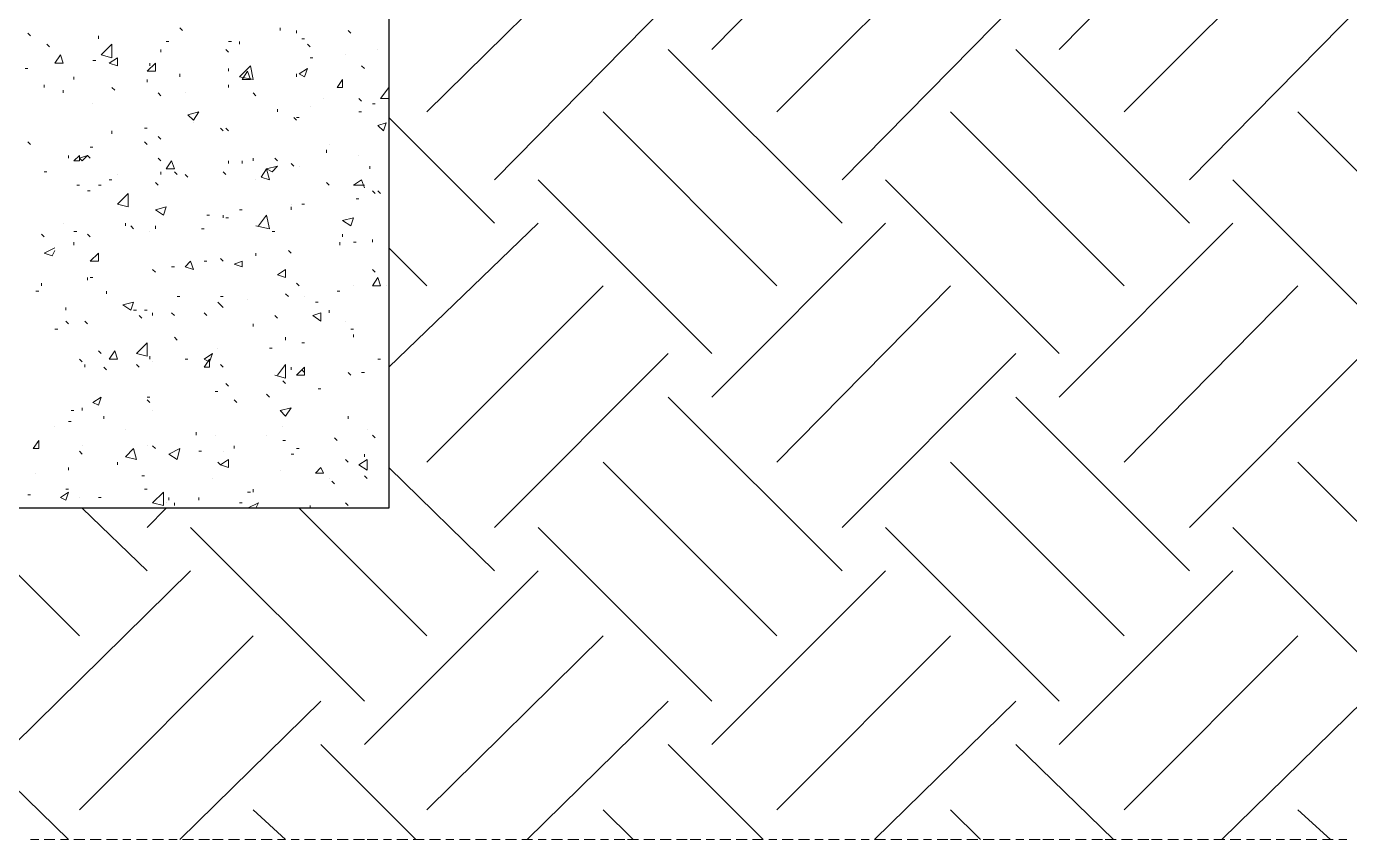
# Model space of a CAD drawing. Header units: millimetres. Extents: x 2928 to 3112, y 1220 to 1280.
# Drawn here: x 3090.681 to 3092.293, y 1263.71 to 1264.701 of the extents above; entities that cross this region are included whole.
import ezdxf

# ---------------------------------------------------------------- set-up
doc = ezdxf.new("R2010")
doc.units = ezdxf.units.MM

msp = doc.modelspace()

# ---------------------------------------------------------------- linework, layer by layer
at = {"color": 253, "linetype": 'Continuous', "lineweight": -2, "true_color": 0x9a9a9a}
for points in [[(3091.12217, 1265.41732), (3091.12217, 1264.11398), (3091.12217, 1264.11398)], [(3091.12217, 1264.11398), (3090.52343, 1264.11398), (3090.52343, 1264.11398)]]:
    msp.add_lwpolyline(points, dxfattribs=at)
at = {"color": 9, "linetype": 'Continuous', "lineweight": 5, "true_color": 0xbababa}
for points in [[(3091.51582, 1264.67302), (3091.72753, 1264.88804), (3091.72753, 1264.88804)], [(3091.93924, 1264.67302), (3092.15095, 1264.88804), (3092.15095, 1264.88804)], [(3091.16848, 1264.59694), (3091.3835, 1264.80865), (3091.3835, 1264.80865)], [(3091.59521, 1264.59694), (3091.80692, 1264.80865), (3091.80692, 1264.80865)], [(3092.01863, 1264.59694), (3092.23034, 1264.80865), (3092.23034, 1264.80865)], [(3091.25118, 1264.51424), (3091.46289, 1264.72926), (3091.46289, 1264.72926)], [(3091.6746, 1264.51424), (3091.88631, 1264.72926), (3091.88631, 1264.72926)], [(3092.09802, 1264.51424), (3092.30973, 1264.72926), (3092.30973, 1264.72926)], [(3090.87076, 1264.69618), (3090.86746, 1264.69949), (3090.86746, 1264.69949)], [(3090.98985, 1264.69618), (3090.98985, 1264.69949), (3090.98985, 1264.69949)], [(3091.0097, 1264.69287), (3091.0097, 1264.69618), (3091.0097, 1264.69618)], [(3091.07586, 1264.69287), (3091.07255, 1264.69618), (3091.07255, 1264.69618)], [(3090.68552, 1264.68956), (3090.68221, 1264.69287), (3090.68221, 1264.69287)], [(3090.70867, 1264.67633), (3090.70537, 1264.67964), (3090.70537, 1264.67964)], [(3090.76822, 1264.68626), (3090.76822, 1264.68956), (3090.76822, 1264.68956)], [(3090.77153, 1264.66641), (3090.78476, 1264.67964), (3090.78476, 1264.67964)], [(3090.78476, 1264.6631), (3090.78476, 1264.67964), (3090.78476, 1264.67964)], [(3090.85422, 1264.68295), (3090.85092, 1264.68295), (3090.85092, 1264.68295)], [(3090.93031, 1264.68295), (3090.927, 1264.68295), (3090.927, 1264.68295)], [(3090.94023, 1264.67964), (3090.94023, 1264.68295), (3090.94023, 1264.68295)], [(3091.01962, 1264.68626), (3091.01632, 1264.68626), (3091.01632, 1264.68626)], [(3091.02624, 1264.67633), (3091.02293, 1264.67964), (3091.02293, 1264.67964)], [(3090.71529, 1264.65648), (3090.72191, 1264.66641), (3090.72191, 1264.66641)], [(3090.72521, 1264.65648), (3090.72191, 1264.66641), (3090.72191, 1264.66641)], [(3090.77153, 1264.66641), (3090.78476, 1264.6631), (3090.78476, 1264.6631)], [(3090.8443, 1264.66972), (3090.8443, 1264.67302), (3090.8443, 1264.67302)], [(3090.927, 1264.66972), (3090.92369, 1264.67302), (3090.92369, 1264.67302)], [(3091.6746, 1264.46131), (3091.46289, 1264.67302), (3091.46289, 1264.67302)], [(3092.09802, 1264.46131), (3091.88631, 1264.67302), (3091.88631, 1264.67302)], [(3090.68221, 1264.64987), (3090.6789, 1264.64987), (3090.6789, 1264.64987)], [(3090.71529, 1264.65648), (3090.72521, 1264.65648), (3090.72521, 1264.65648)], [(3090.76491, 1264.65979), (3090.7616, 1264.65979), (3090.7616, 1264.65979)], [(3090.78145, 1264.65648), (3090.79137, 1264.6631), (3090.79137, 1264.6631)], [(3090.78145, 1264.65648), (3090.79137, 1264.65318), (3090.79137, 1264.65318)], [(3090.79137, 1264.65318), (3090.79137, 1264.6631), (3090.79137, 1264.6631)], [(3090.82776, 1264.64656), (3090.83768, 1264.65648), (3090.83768, 1264.65648)], [(3090.83107, 1264.65318), (3090.83107, 1264.65648), (3090.83107, 1264.65648)], [(3090.83768, 1264.64656), (3090.83768, 1264.65648), (3090.83768, 1264.65648)], [(3090.927, 1264.64656), (3090.927, 1264.64987), (3090.927, 1264.64987)], [(3090.94023, 1264.63994), (3090.95346, 1264.65318), (3090.95346, 1264.65318)], [(3090.95677, 1264.63664), (3090.95346, 1264.65318), (3090.95346, 1264.65318)], [(3091.01301, 1264.64325), (3091.02293, 1264.64987), (3091.02293, 1264.64987)], [(3091.01962, 1264.63994), (3091.02293, 1264.64987), (3091.02293, 1264.64987)], [(3091.02955, 1264.6631), (3091.02624, 1264.6631), (3091.02624, 1264.6631)], [(3091.0924, 1264.64987), (3091.08909, 1264.65318), (3091.08909, 1264.65318)], [(3090.73845, 1264.63664), (3090.73845, 1264.63994), (3090.73845, 1264.63994)], [(3090.82776, 1264.64656), (3090.83768, 1264.64656), (3090.83768, 1264.64656)], [(3090.82776, 1264.63333), (3090.82776, 1264.63664), (3090.82776, 1264.63664)], [(3090.86746, 1264.63994), (3090.86746, 1264.64325), (3090.86746, 1264.64325)], [(3090.94023, 1264.63994), (3090.95677, 1264.63664), (3090.95677, 1264.63664)], [(3090.94354, 1264.63664), (3090.95016, 1264.64656), (3090.95016, 1264.64656)], [(3090.94354, 1264.63664), (3090.95346, 1264.63664), (3090.95346, 1264.63664)], [(3090.95346, 1264.63664), (3090.95016, 1264.64656), (3090.95016, 1264.64656)], [(3091.0097, 1264.63994), (3091.0097, 1264.64325), (3091.0097, 1264.64325)], [(3091.01301, 1264.64325), (3091.01962, 1264.63994), (3091.01962, 1264.63994)], [(3091.05932, 1264.62671), (3091.06594, 1264.63664), (3091.06594, 1264.63664)], [(3091.06594, 1264.62671), (3091.06594, 1264.63664), (3091.06594, 1264.63664)], [(3090.70206, 1264.62671), (3090.70206, 1264.63002), (3090.70206, 1264.63002)], [(3090.72521, 1264.6201), (3090.72521, 1264.6234), (3090.72521, 1264.6234)], [(3090.78807, 1264.6234), (3090.78476, 1264.62671), (3090.78476, 1264.62671)], [(3090.8443, 1264.61679), (3090.84099, 1264.6201), (3090.84099, 1264.6201)], [(3090.927, 1264.62671), (3090.927, 1264.63002), (3090.927, 1264.63002)], [(3090.96008, 1264.61679), (3090.95677, 1264.6201), (3090.95677, 1264.6201)], [(3091.05932, 1264.62671), (3091.06594, 1264.62671), (3091.06594, 1264.62671)], [(3091.11225, 1264.61348), (3091.12217, 1264.62671), (3091.12217, 1264.62671)], [(3090.98654, 1264.59694), (3090.98654, 1264.60025), (3090.98654, 1264.60025)], [(3091.08909, 1264.61017), (3091.08578, 1264.61348), (3091.08578, 1264.61348)], [(3091.10563, 1264.60686), (3091.10232, 1264.60686), (3091.10232, 1264.60686)], [(3091.11225, 1264.61348), (3091.12217, 1264.61348), (3091.12217, 1264.61348)], [(3090.87738, 1264.59363), (3090.89061, 1264.59694), (3090.89061, 1264.59694)], [(3090.87738, 1264.59363), (3090.884, 1264.58702), (3090.884, 1264.58702)], [(3090.884, 1264.58702), (3090.89061, 1264.59694), (3090.89061, 1264.59694)], [(3091.0097, 1264.58702), (3091.00639, 1264.59032), (3091.00639, 1264.59032)], [(3091.01301, 1264.59032), (3091.0097, 1264.59032), (3091.0097, 1264.59032)], [(3091.08909, 1264.59694), (3091.08578, 1264.59694), (3091.08578, 1264.59694)], [(3091.10894, 1264.5804), (3091.11886, 1264.58371), (3091.11886, 1264.58371)], [(3091.11555, 1264.57378), (3091.11886, 1264.58371), (3091.11886, 1264.58371)], [(3091.25118, 1264.46131), (3091.12217, 1264.59032), (3091.12217, 1264.59032)], [(3091.59521, 1264.38523), (3091.3835, 1264.59694), (3091.3835, 1264.59694)], [(3092.01863, 1264.38523), (3091.80692, 1264.59694), (3091.80692, 1264.59694)], [(3092.44205, 1264.38523), (3092.23034, 1264.59694), (3092.23034, 1264.59694)], [(3090.78476, 1264.57048), (3090.78476, 1264.57378), (3090.78476, 1264.57378)], [(3090.82776, 1264.57709), (3090.82445, 1264.57709), (3090.82445, 1264.57709)], [(3090.8443, 1264.56386), (3090.84099, 1264.56717), (3090.84099, 1264.56717)], [(3090.92038, 1264.57378), (3090.91708, 1264.57709), (3090.91708, 1264.57709)], [(3090.927, 1264.57378), (3090.92369, 1264.57709), (3090.92369, 1264.57709)], [(3091.10894, 1264.5804), (3091.11555, 1264.57378), (3091.11555, 1264.57378)], [(3090.68552, 1264.55724), (3090.68221, 1264.56055), (3090.68221, 1264.56055)], [(3090.7616, 1264.55394), (3090.75829, 1264.55394), (3090.75829, 1264.55394)], [(3090.82776, 1264.55724), (3090.82445, 1264.56055), (3090.82445, 1264.56055)], [(3091.04609, 1264.54732), (3091.04609, 1264.55063), (3091.04609, 1264.55063)], [(3090.73183, 1264.5407), (3090.73183, 1264.54401), (3090.73183, 1264.54401)], [(3090.73845, 1264.5374), (3090.74506, 1264.54401), (3090.74506, 1264.54401)], [(3090.73845, 1264.5374), (3090.74506, 1264.5374), (3090.74506, 1264.5374)], [(3090.74506, 1264.5374), (3090.74506, 1264.54401), (3090.74506, 1264.54401)], [(3090.74506, 1264.5407), (3090.75499, 1264.54401), (3090.75499, 1264.54401)], [(3090.74506, 1264.5407), (3090.74837, 1264.5374), (3090.74837, 1264.5374)], [(3090.74837, 1264.5374), (3090.75499, 1264.54401), (3090.75499, 1264.54401)], [(3090.75829, 1264.5407), (3090.75499, 1264.54401), (3090.75499, 1264.54401)], [(3090.8443, 1264.5374), (3090.84099, 1264.5407), (3090.84099, 1264.5407)], [(3090.85092, 1264.52747), (3090.85753, 1264.5374), (3090.85753, 1264.5374)], [(3090.86084, 1264.52747), (3090.85753, 1264.5374), (3090.85753, 1264.5374)], [(3090.927, 1264.53409), (3090.927, 1264.5374), (3090.927, 1264.5374)], [(3090.94354, 1264.53409), (3090.94354, 1264.5374), (3090.94354, 1264.5374)], [(3090.95677, 1264.5374), (3090.95677, 1264.5407), (3090.95677, 1264.5407)], [(3090.98654, 1264.5374), (3090.98324, 1264.5407), (3090.98324, 1264.5407)], [(3090.70537, 1264.52416), (3090.70206, 1264.52416), (3090.70206, 1264.52416)], [(3090.8443, 1264.52086), (3090.8443, 1264.52416), (3090.8443, 1264.52416)], [(3090.85092, 1264.52747), (3090.86084, 1264.52747), (3090.86084, 1264.52747)], [(3090.86415, 1264.52086), (3090.86084, 1264.52416), (3090.86084, 1264.52416)], [(3090.87738, 1264.51755), (3090.87407, 1264.52086), (3090.87407, 1264.52086)], [(3090.92369, 1264.52086), (3090.92038, 1264.52416), (3090.92038, 1264.52416)], [(3090.9667, 1264.51755), (3090.97331, 1264.52747), (3090.97331, 1264.52747)], [(3090.97331, 1264.52747), (3090.98654, 1264.53078), (3090.98654, 1264.53078)], [(3090.97662, 1264.51424), (3090.97331, 1264.52747), (3090.97331, 1264.52747)], [(3090.97331, 1264.52747), (3090.97993, 1264.52416), (3090.97993, 1264.52416)], [(3090.97993, 1264.52416), (3090.98654, 1264.53078), (3090.98654, 1264.53078)], [(3091.00639, 1264.53078), (3091.00308, 1264.53409), (3091.00308, 1264.53409)], [(3091.09902, 1264.52747), (3091.09902, 1264.53078), (3091.09902, 1264.53078)], [(3090.74506, 1264.50762), (3090.74175, 1264.50762), (3090.74175, 1264.50762)], [(3090.77153, 1264.50762), (3090.76822, 1264.50762), (3090.76822, 1264.50762)], [(3090.78476, 1264.51424), (3090.78145, 1264.51424), (3090.78145, 1264.51424)], [(3090.84099, 1264.50762), (3090.83768, 1264.51093), (3090.83768, 1264.51093)], [(3090.9667, 1264.51755), (3090.97662, 1264.51424), (3090.97662, 1264.51424)], [(3091.0494, 1264.50762), (3091.04609, 1264.51093), (3091.04609, 1264.51093)], [(3091.07917, 1264.50762), (3091.08909, 1264.51424), (3091.08909, 1264.51424)], [(3091.07917, 1264.50762), (3091.0924, 1264.50762), (3091.0924, 1264.50762)], [(3091.0924, 1264.50432), (3091.08909, 1264.51424), (3091.08909, 1264.51424)], [(3091.51582, 1264.30253), (3091.30411, 1264.51424), (3091.30411, 1264.51424)], [(3091.93924, 1264.30253), (3091.72753, 1264.51424), (3091.72753, 1264.51424)], [(3092.36266, 1264.30253), (3092.15095, 1264.51424), (3092.15095, 1264.51424)], [(3090.75829, 1264.50101), (3090.75499, 1264.50101), (3090.75499, 1264.50101)], [(3090.79137, 1264.48447), (3090.80461, 1264.4977), (3090.80461, 1264.4977)], [(3090.80461, 1264.48116), (3090.80461, 1264.4977), (3090.80461, 1264.4977)], [(3091.08578, 1264.49108), (3091.08248, 1264.49108), (3091.08248, 1264.49108)], [(3091.10563, 1264.4977), (3091.10232, 1264.50101), (3091.10232, 1264.50101)], [(3091.11225, 1264.4977), (3091.10894, 1264.50101), (3091.10894, 1264.50101)], [(3090.79137, 1264.48447), (3090.80461, 1264.48116), (3090.80461, 1264.48116)], [(3090.83768, 1264.47785), (3090.85092, 1264.48116), (3090.85092, 1264.48116)], [(3090.83768, 1264.47785), (3090.84761, 1264.47124), (3090.84761, 1264.47124)], [(3090.84761, 1264.47124), (3090.85092, 1264.48116), (3090.85092, 1264.48116)], [(3090.90384, 1264.47124), (3090.90054, 1264.47124), (3090.90054, 1264.47124)], [(3090.92038, 1264.46793), (3090.92038, 1264.47124), (3090.92038, 1264.47124)], [(3090.94354, 1264.47785), (3090.94023, 1264.47785), (3090.94023, 1264.47785)], [(3090.96339, 1264.45801), (3090.97331, 1264.47124), (3090.97331, 1264.47124)], [(3090.97662, 1264.4547), (3090.97331, 1264.47124), (3090.97331, 1264.47124)], [(3091.00308, 1264.47785), (3091.00308, 1264.48116), (3091.00308, 1264.48116)], [(3091.01962, 1264.48447), (3091.01632, 1264.48447), (3091.01632, 1264.48447)], [(3090.8013, 1264.45801), (3090.8013, 1264.46131), (3090.8013, 1264.46131)], [(3090.81122, 1264.4547), (3090.80791, 1264.45801), (3090.80791, 1264.45801)], [(3090.83768, 1264.4547), (3090.83768, 1264.45801), (3090.83768, 1264.45801)], [(3090.89723, 1264.4547), (3090.89392, 1264.4547), (3090.89392, 1264.4547)], [(3090.927, 1264.46793), (3090.92369, 1264.46793), (3090.92369, 1264.46793)], [(3090.96008, 1264.45801), (3090.97662, 1264.4547), (3090.97662, 1264.4547)], [(3091.06594, 1264.46462), (3091.07917, 1264.46793), (3091.07917, 1264.46793)], [(3091.06594, 1264.46462), (3091.07586, 1264.45801), (3091.07586, 1264.45801)], [(3091.07586, 1264.45801), (3091.07917, 1264.46793), (3091.07917, 1264.46793)], [(3091.12217, 1264.28599), (3091.30411, 1264.46131), (3091.30411, 1264.46131)], [(3091.51582, 1264.2496), (3091.72753, 1264.46131), (3091.72753, 1264.46131)], [(3091.93924, 1264.2496), (3092.15095, 1264.46131), (3092.15095, 1264.46131)], [(3090.70206, 1264.44477), (3090.69875, 1264.44808), (3090.69875, 1264.44808)], [(3090.74175, 1264.45139), (3090.73845, 1264.45139), (3090.73845, 1264.45139)], [(3090.73845, 1264.43485), (3090.73845, 1264.43816), (3090.73845, 1264.43816)], [(3090.75829, 1264.44477), (3090.75499, 1264.44808), (3090.75499, 1264.44808)], [(3090.98324, 1264.45139), (3090.97993, 1264.45139), (3090.97993, 1264.45139)], [(3091.06263, 1264.43485), (3091.06263, 1264.43816), (3091.06263, 1264.43816)], [(3091.06594, 1264.44477), (3091.06594, 1264.44808), (3091.06594, 1264.44808)], [(3091.08248, 1264.43816), (3091.07917, 1264.43816), (3091.07917, 1264.43816)], [(3091.10232, 1264.43816), (3091.10232, 1264.44147), (3091.10232, 1264.44147)], [(3090.70206, 1264.42493), (3090.71529, 1264.43154), (3090.71529, 1264.43154)], [(3090.70206, 1264.42493), (3090.71198, 1264.42162), (3090.71198, 1264.42162)], [(3090.71198, 1264.42162), (3090.71529, 1264.42823), (3090.71529, 1264.42823)], [(3090.75829, 1264.415), (3090.76822, 1264.42493), (3090.76822, 1264.42493)], [(3090.76822, 1264.415), (3090.76822, 1264.42493), (3090.76822, 1264.42493)], [(3090.96008, 1264.42162), (3090.96008, 1264.42493), (3090.96008, 1264.42493)], [(3091.00308, 1264.42493), (3090.99978, 1264.42823), (3090.99978, 1264.42823)], [(3091.16848, 1264.38523), (3091.12217, 1264.43154), (3091.12217, 1264.43154)], [(3090.75829, 1264.415), (3090.76822, 1264.415), (3090.76822, 1264.415)], [(3090.86084, 1264.40839), (3090.85753, 1264.40839), (3090.85753, 1264.40839)], [(3090.87407, 1264.40839), (3090.88069, 1264.415), (3090.88069, 1264.415)], [(3090.87407, 1264.40839), (3090.884, 1264.40508), (3090.884, 1264.40508)], [(3090.884, 1264.40508), (3090.88069, 1264.415), (3090.88069, 1264.415)], [(3090.90054, 1264.415), (3090.89723, 1264.415), (3090.89723, 1264.415)], [(3090.92038, 1264.415), (3090.91708, 1264.41831), (3090.91708, 1264.41831)], [(3090.93362, 1264.41169), (3090.94354, 1264.415), (3090.94354, 1264.415)], [(3090.93362, 1264.41169), (3090.94354, 1264.40839), (3090.94354, 1264.40839)], [(3090.94354, 1264.40839), (3090.94354, 1264.415), (3090.94354, 1264.415)], [(3090.75499, 1264.39185), (3090.75499, 1264.39515), (3090.75499, 1264.39515)], [(3090.7616, 1264.39515), (3090.75829, 1264.39515), (3090.75829, 1264.39515)], [(3090.83768, 1264.40177), (3090.83438, 1264.40508), (3090.83438, 1264.40508)], [(3090.98654, 1264.39846), (3090.99647, 1264.40508), (3090.99647, 1264.40508)], [(3090.98654, 1264.39846), (3090.99647, 1264.39515), (3090.99647, 1264.39515)], [(3090.99647, 1264.39515), (3090.99647, 1264.40508), (3090.99647, 1264.40508)], [(3091.10563, 1264.40177), (3091.10232, 1264.40508), (3091.10232, 1264.40508)], [(3091.10232, 1264.38523), (3091.10894, 1264.39515), (3091.10894, 1264.39515)], [(3091.11225, 1264.38523), (3091.10894, 1264.39515), (3091.10894, 1264.39515)], [(3090.69544, 1264.37861), (3090.69213, 1264.37861), (3090.69213, 1264.37861)], [(3090.69875, 1264.38523), (3090.69875, 1264.38854), (3090.69875, 1264.38854)], [(3090.77814, 1264.37531), (3090.77814, 1264.37861), (3090.77814, 1264.37861)], [(3090.99978, 1264.372), (3090.99647, 1264.37531), (3090.99647, 1264.37531)], [(3091.01301, 1264.38523), (3091.0097, 1264.38854), (3091.0097, 1264.38854)], [(3091.06263, 1264.37861), (3091.05932, 1264.37861), (3091.05932, 1264.37861)], [(3091.10232, 1264.38523), (3091.11225, 1264.38523), (3091.11225, 1264.38523)], [(3091.16848, 1264.17021), (3091.3835, 1264.38523), (3091.3835, 1264.38523)], [(3091.59521, 1264.17021), (3091.80692, 1264.38523), (3091.80692, 1264.38523)], [(3092.01863, 1264.17021), (3092.23034, 1264.38523), (3092.23034, 1264.38523)], [(3090.72852, 1264.35546), (3090.72852, 1264.35877), (3090.72852, 1264.35877)], [(3090.79799, 1264.36207), (3090.81122, 1264.36538), (3090.81122, 1264.36538)], [(3090.79799, 1264.36207), (3090.80791, 1264.35546), (3090.80791, 1264.35546)], [(3090.80791, 1264.35546), (3090.81122, 1264.36538), (3090.81122, 1264.36538)], [(3090.86746, 1264.372), (3090.86415, 1264.372), (3090.86415, 1264.372)], [(3090.91708, 1264.36207), (3090.91377, 1264.36538), (3090.91377, 1264.36538)], [(3090.92038, 1264.372), (3090.91708, 1264.372), (3090.91708, 1264.372)], [(3090.92038, 1264.35877), (3090.91708, 1264.36207), (3090.91708, 1264.36207)], [(3091.03616, 1264.36538), (3091.03286, 1264.36538), (3091.03286, 1264.36538)], [(3090.73183, 1264.33892), (3090.72852, 1264.34223), (3090.72852, 1264.34223)], [(3090.75499, 1264.33892), (3090.75168, 1264.34223), (3090.75168, 1264.34223)], [(3090.81453, 1264.35546), (3090.81122, 1264.35546), (3090.81122, 1264.35546)], [(3090.82115, 1264.34553), (3090.81784, 1264.34884), (3090.81784, 1264.34884)], [(3090.82776, 1264.35546), (3090.82445, 1264.35546), (3090.82445, 1264.35546)], [(3090.83438, 1264.34884), (3090.83438, 1264.35215), (3090.83438, 1264.35215)], [(3090.86084, 1264.34884), (3090.85753, 1264.35215), (3090.85753, 1264.35215)], [(3090.90054, 1264.34884), (3090.89723, 1264.35215), (3090.89723, 1264.35215)], [(3090.98654, 1264.34553), (3090.98324, 1264.34884), (3090.98324, 1264.34884)], [(3091.02955, 1264.34884), (3091.03947, 1264.35215), (3091.03947, 1264.35215)], [(3091.02955, 1264.34884), (3091.03947, 1264.34223), (3091.03947, 1264.34223)], [(3091.03947, 1264.34223), (3091.03947, 1264.35215), (3091.03947, 1264.35215)], [(3091.0494, 1264.35215), (3091.0494, 1264.35546), (3091.0494, 1264.35546)], [(3090.7186, 1264.3323), (3090.71529, 1264.3323), (3090.71529, 1264.3323)], [(3090.95677, 1264.33561), (3090.95677, 1264.33892), (3090.95677, 1264.33892)], [(3091.07917, 1264.3323), (3091.07586, 1264.3323), (3091.07586, 1264.3323)], [(3091.07917, 1264.32238), (3091.07917, 1264.32569), (3091.07917, 1264.32569)], [(3090.81453, 1264.30253), (3090.82776, 1264.31576), (3090.82776, 1264.31576)], [(3090.82776, 1264.29922), (3090.82776, 1264.31576), (3090.82776, 1264.31576)], [(3090.86415, 1264.31907), (3090.86084, 1264.32238), (3090.86084, 1264.32238)], [(3090.97993, 1264.30915), (3090.97662, 1264.30915), (3090.97662, 1264.30915)], [(3090.99647, 1264.31907), (3090.99647, 1264.32238), (3090.99647, 1264.32238)], [(3091.01962, 1264.31576), (3091.01632, 1264.31576), (3091.01632, 1264.31576)], [(3090.74837, 1264.29261), (3090.74506, 1264.29591), (3090.74506, 1264.29591)], [(3090.77153, 1264.30253), (3090.76822, 1264.30584), (3090.76822, 1264.30584)], [(3090.78145, 1264.29591), (3090.78807, 1264.30584), (3090.78807, 1264.30584)], [(3090.78145, 1264.29591), (3090.79137, 1264.29591), (3090.79137, 1264.29591)], [(3090.79137, 1264.29591), (3090.78807, 1264.30584), (3090.78807, 1264.30584)], [(3090.81453, 1264.30253), (3090.82776, 1264.29922), (3090.82776, 1264.29922)], [(3090.83107, 1264.29591), (3090.83107, 1264.29922), (3090.83107, 1264.29922)], [(3090.87738, 1264.29591), (3090.87407, 1264.29591), (3090.87407, 1264.29591)], [(3090.89723, 1264.29591), (3090.90715, 1264.30253), (3090.90715, 1264.30253)], [(3090.89723, 1264.28599), (3090.90384, 1264.29591), (3090.90384, 1264.29591)], [(3090.89723, 1264.29591), (3090.90384, 1264.29261), (3090.90384, 1264.29261)], [(3090.90384, 1264.29261), (3090.90715, 1264.30253), (3090.90715, 1264.30253)], [(3090.90384, 1264.28599), (3090.90384, 1264.29591), (3090.90384, 1264.29591)], [(3091.11225, 1264.29591), (3091.10894, 1264.29591), (3091.10894, 1264.29591)], [(3091.25118, 1264.09082), (3091.46289, 1264.30253), (3091.46289, 1264.30253)], [(3091.6746, 1264.09082), (3091.88631, 1264.30253), (3091.88631, 1264.30253)], [(3092.09802, 1264.09082), (3092.30973, 1264.30253), (3092.30973, 1264.30253)], [(3090.75168, 1264.28599), (3090.75168, 1264.2893), (3090.75168, 1264.2893)], [(3090.77814, 1264.28268), (3090.77483, 1264.28599), (3090.77483, 1264.28599)], [(3090.81784, 1264.28599), (3090.81453, 1264.2893), (3090.81453, 1264.2893)], [(3090.89723, 1264.28599), (3090.90384, 1264.28599), (3090.90384, 1264.28599)], [(3090.92038, 1264.28599), (3090.91708, 1264.2893), (3090.91708, 1264.2893)], [(3090.98654, 1264.27607), (3090.99647, 1264.2893), (3090.99647, 1264.2893)], [(3090.99647, 1264.27276), (3090.99647, 1264.2893), (3090.99647, 1264.2893)], [(3091.00308, 1264.28268), (3091.00308, 1264.28599), (3091.00308, 1264.28599)], [(3091.0097, 1264.27607), (3091.01962, 1264.28599), (3091.01962, 1264.28599)], [(3091.01962, 1264.27937), (3091.01632, 1264.28268), (3091.01632, 1264.28268)], [(3091.01962, 1264.27607), (3091.01962, 1264.28599), (3091.01962, 1264.28599)], [(3091.07586, 1264.27607), (3091.07255, 1264.27937), (3091.07255, 1264.27937)], [(3091.0924, 1264.27937), (3091.08909, 1264.27937), (3091.08909, 1264.27937)], [(3090.927, 1264.26283), (3090.92369, 1264.26614), (3090.92369, 1264.26614)], [(3090.98324, 1264.27607), (3090.99647, 1264.27276), (3090.99647, 1264.27276)], [(3090.99647, 1264.26614), (3090.99316, 1264.26945), (3090.99316, 1264.26945)], [(3091.0097, 1264.27607), (3091.01962, 1264.27607), (3091.01962, 1264.27607)], [(3090.7616, 1264.24299), (3090.77153, 1264.2496), (3090.77153, 1264.2496)], [(3090.76822, 1264.23968), (3090.77153, 1264.2496), (3090.77153, 1264.2496)], [(3090.83107, 1264.2496), (3090.82776, 1264.2496), (3090.82776, 1264.2496)], [(3090.83107, 1264.24299), (3090.82776, 1264.24629), (3090.82776, 1264.24629)], [(3090.91377, 1264.25622), (3090.91046, 1264.25622), (3090.91046, 1264.25622)], [(3090.93692, 1264.24299), (3090.93362, 1264.24629), (3090.93362, 1264.24629)], [(3090.97662, 1264.2496), (3090.97331, 1264.25291), (3090.97331, 1264.25291)], [(3091.03947, 1264.25953), (3091.03616, 1264.25953), (3091.03616, 1264.25953)], [(3091.6746, 1264.03789), (3091.46289, 1264.2496), (3091.46289, 1264.2496)], [(3092.09802, 1264.03789), (3091.88631, 1264.2496), (3091.88631, 1264.2496)], [(3090.73845, 1264.23306), (3090.73514, 1264.23306), (3090.73514, 1264.23306)], [(3090.74837, 1264.23306), (3090.74837, 1264.23637), (3090.74837, 1264.23637)], [(3090.7616, 1264.24299), (3090.76822, 1264.23968), (3090.76822, 1264.23968)], [(3090.98985, 1264.23306), (3091.00308, 1264.23637), (3091.00308, 1264.23637)], [(3090.98985, 1264.23306), (3090.99647, 1264.22645), (3090.99647, 1264.22645)], [(3090.99647, 1264.22645), (3091.00308, 1264.23637), (3091.00308, 1264.23637)], [(3090.73514, 1264.21983), (3090.73183, 1264.21983), (3090.73183, 1264.21983)], [(3090.77483, 1264.22314), (3090.77483, 1264.22645), (3090.77483, 1264.22645)], [(3091.07255, 1264.22314), (3091.07255, 1264.22645), (3091.07255, 1264.22645)], [(3090.68883, 1264.18675), (3090.69544, 1264.19667), (3090.69544, 1264.19667)], [(3090.69544, 1264.18675), (3090.69544, 1264.19667), (3090.69544, 1264.19667)], [(3090.8873, 1264.20329), (3090.8873, 1264.2066), (3090.8873, 1264.2066)], [(3090.99647, 1264.19667), (3090.99316, 1264.19667), (3090.99316, 1264.19667)], [(3091.05932, 1264.19667), (3091.05601, 1264.19998), (3091.05601, 1264.19998)], [(3091.10563, 1264.19998), (3091.10232, 1264.20329), (3091.10232, 1264.20329)], [(3090.68883, 1264.18675), (3090.69544, 1264.18675), (3090.69544, 1264.18675)], [(3090.74837, 1264.18014), (3090.74506, 1264.18344), (3090.74506, 1264.18344)], [(3090.8013, 1264.17683), (3090.81122, 1264.18675), (3090.81122, 1264.18675)], [(3090.81453, 1264.17352), (3090.81122, 1264.18675), (3090.81122, 1264.18675)], [(3090.83768, 1264.18675), (3090.83438, 1264.19006), (3090.83438, 1264.19006)], [(3090.85422, 1264.18014), (3090.86746, 1264.18675), (3090.86746, 1264.18675)], [(3090.85422, 1264.18014), (3090.86415, 1264.17352), (3090.86415, 1264.17352)], [(3090.86415, 1264.17352), (3090.86746, 1264.18675), (3090.86746, 1264.18675)], [(3090.89392, 1264.18344), (3090.89061, 1264.18344), (3090.89061, 1264.18344)], [(3090.93362, 1264.18675), (3090.93362, 1264.19006), (3090.93362, 1264.19006)], [(3091.00639, 1264.18014), (3091.00308, 1264.18014), (3091.00308, 1264.18014)], [(3091.01301, 1264.18675), (3091.0097, 1264.18675), (3091.0097, 1264.18675)], [(3091.0924, 1264.17683), (3091.0924, 1264.18014), (3091.0924, 1264.18014)], [(3090.73183, 1264.16029), (3090.73183, 1264.1636), (3090.73183, 1264.1636)], [(3090.79137, 1264.1669), (3090.79137, 1264.17021), (3090.79137, 1264.17021)], [(3090.8013, 1264.17683), (3090.81453, 1264.17352), (3090.81453, 1264.17352)], [(3090.91708, 1264.1669), (3090.91377, 1264.17021), (3090.91377, 1264.17021)], [(3090.91708, 1264.1669), (3090.927, 1264.17352), (3090.927, 1264.17352)], [(3090.91708, 1264.1669), (3090.927, 1264.1636), (3090.927, 1264.1636)], [(3090.927, 1264.1636), (3090.927, 1264.17352), (3090.927, 1264.17352)], [(3091.03286, 1264.15698), (3091.03947, 1264.1636), (3091.03947, 1264.1636)], [(3091.04278, 1264.15698), (3091.03947, 1264.1636), (3091.03947, 1264.1636)], [(3091.07255, 1264.17021), (3091.06924, 1264.17352), (3091.06924, 1264.17352)], [(3091.08578, 1264.1669), (3091.09571, 1264.17352), (3091.09571, 1264.17352)], [(3091.08578, 1264.1669), (3091.09571, 1264.16029), (3091.09571, 1264.16029)], [(3091.09571, 1264.16029), (3091.09571, 1264.17352), (3091.09571, 1264.17352)], [(3091.25118, 1264.03789), (3091.12217, 1264.1636), (3091.12217, 1264.1636)], [(3091.59521, 1263.9585), (3091.3835, 1264.17021), (3091.3835, 1264.17021)], [(3092.01863, 1263.9585), (3091.80692, 1264.17021), (3091.80692, 1264.17021)], [(3092.44205, 1263.9585), (3092.23034, 1264.17021), (3092.23034, 1264.17021)], [(3090.82445, 1264.15367), (3090.82115, 1264.15367), (3090.82115, 1264.15367)], [(3091.03286, 1264.15698), (3091.04278, 1264.15698), (3091.04278, 1264.15698)], [(3091.09571, 1264.15036), (3091.0924, 1264.15367), (3091.0924, 1264.15367)], [(3090.72191, 1264.12721), (3090.73183, 1264.13382), (3090.73183, 1264.13382)], [(3090.73183, 1264.13713), (3090.72852, 1264.13713), (3090.72852, 1264.13713)], [(3090.72852, 1264.1239), (3090.73183, 1264.13382), (3090.73183, 1264.13382)], [(3090.82776, 1264.13713), (3090.82445, 1264.13713), (3090.82445, 1264.13713)], [(3090.83438, 1264.12059), (3090.84761, 1264.13382), (3090.84761, 1264.13382)], [(3090.84761, 1264.11728), (3090.84761, 1264.13382), (3090.84761, 1264.13382)], [(3090.95346, 1264.13382), (3090.95016, 1264.13382), (3090.95016, 1264.13382)], [(3090.95677, 1264.13382), (3090.95677, 1264.13713), (3090.95677, 1264.13713)], [(3091.05601, 1264.14375), (3091.0527, 1264.14706), (3091.0527, 1264.14706)], [(3090.68552, 1264.13052), (3090.68221, 1264.13052), (3090.68221, 1264.13052)], [(3090.72191, 1264.12721), (3090.72852, 1264.1239), (3090.72852, 1264.1239)], [(3090.77153, 1264.12721), (3090.76822, 1264.12721), (3090.76822, 1264.12721)], [(3090.83438, 1264.12059), (3090.84761, 1264.11728), (3090.84761, 1264.11728)], [(3090.85422, 1264.1239), (3090.85422, 1264.12721), (3090.85422, 1264.12721)], [(3090.86084, 1264.11728), (3090.86084, 1264.12059), (3090.86084, 1264.12059)], [(3090.89061, 1264.1239), (3090.89061, 1264.12721), (3090.89061, 1264.12721)], [(3090.94354, 1264.12059), (3090.94023, 1264.12059), (3090.94023, 1264.12059)], [(3090.95016, 1264.11398), (3090.96339, 1264.12059), (3090.96339, 1264.12059)], [(3090.96008, 1264.11398), (3090.96339, 1264.12059), (3090.96339, 1264.12059)], [(3091.02624, 1264.11398), (3091.02624, 1264.11728), (3091.02624, 1264.11728)], [(3091.07255, 1264.11728), (3091.06924, 1264.12059), (3091.06924, 1264.12059)], [(3090.74506, 1263.9585), (3090.58959, 1264.11398), (3090.58959, 1264.11398)], [(3090.82776, 1264.03789), (3090.74837, 1264.11398), (3090.74837, 1264.11398)], [(3090.82776, 1264.09082), (3090.85092, 1264.11398), (3090.85092, 1264.11398)], [(3091.16848, 1263.9585), (3091.01301, 1264.11398), (3091.01301, 1264.11398)], [(3091.0924, 1263.87911), (3090.88069, 1264.09082), (3090.88069, 1264.09082)], [(3091.51582, 1263.87911), (3091.30411, 1264.09082), (3091.30411, 1264.09082)], [(3091.93924, 1263.87911), (3091.72753, 1264.09082), (3091.72753, 1264.09082)], [(3092.36266, 1263.87911), (3092.15095, 1264.09082), (3092.15095, 1264.09082)], [(3090.66567, 1263.82618), (3090.88069, 1264.03789), (3090.88069, 1264.03789)], [(3091.0924, 1263.82618), (3091.30411, 1264.03789), (3091.30411, 1264.03789)], [(3091.51582, 1263.82618), (3091.72753, 1264.03789), (3091.72753, 1264.03789)], [(3091.93924, 1263.82618), (3092.15095, 1264.03789), (3092.15095, 1264.03789)], [(3090.74506, 1263.74679), (3090.95677, 1263.9585), (3090.95677, 1263.9585)], [(3091.16848, 1263.74679), (3091.3835, 1263.9585), (3091.3835, 1263.9585)], [(3091.59521, 1263.74679), (3091.80692, 1263.9585), (3091.80692, 1263.9585)], [(3092.01863, 1263.74679), (3092.23034, 1263.9585), (3092.23034, 1263.9585)], [(3090.86746, 1263.7104), (3091.03947, 1263.87911), (3091.03947, 1263.87911)], [(3091.29088, 1263.7104), (3091.46289, 1263.87911), (3091.46289, 1263.87911)], [(3091.7143, 1263.7104), (3091.88631, 1263.87911), (3091.88631, 1263.87911)], [(3092.13772, 1263.7104), (3092.30973, 1263.87911), (3092.30973, 1263.87911)], [(3090.73183, 1263.7104), (3090.61274, 1263.82618), (3090.61274, 1263.82618)], [(3091.15525, 1263.7104), (3091.03947, 1263.82618), (3091.03947, 1263.82618)], [(3091.57867, 1263.7104), (3091.46289, 1263.82618), (3091.46289, 1263.82618)], [(3092.0054, 1263.7104), (3091.88631, 1263.82618), (3091.88631, 1263.82618)], [(3090.99647, 1263.7104), (3090.95677, 1263.74679), (3090.95677, 1263.74679)], [(3091.41989, 1263.7104), (3091.3835, 1263.74679), (3091.3835, 1263.74679)], [(3091.84331, 1263.7104), (3091.80692, 1263.74679), (3091.80692, 1263.74679)], [(3092.27004, 1263.7104), (3092.23034, 1263.74679), (3092.23034, 1263.74679)]]:
    msp.add_lwpolyline(points, dxfattribs=at)
for points in [[(3090.76822, 1264.68626), (3090.76822, 1264.68626)], [(3091.06924, 1264.66641), (3091.06924, 1264.66641)], [(3091.10894, 1264.67302), (3091.10894, 1264.67302)], [(3090.87407, 1264.6201), (3090.87407, 1264.6201)], [(3090.7616, 1264.60686), (3090.7616, 1264.60686)], [(3091.02624, 1264.60356), (3091.02624, 1264.60356)], [(3091.04278, 1264.61348), (3091.04278, 1264.61348)], [(3090.884, 1264.58371), (3090.884, 1264.58371)], [(3091.0494, 1264.55724), (3091.0494, 1264.55724)], [(3091.08578, 1264.54401), (3091.08578, 1264.54401)], [(3090.79137, 1264.52086), (3090.79137, 1264.52086)], [(3091.01301, 1264.53078), (3091.01301, 1264.53078)], [(3090.96008, 1264.51424), (3090.96008, 1264.51424)], [(3091.00308, 1264.48447), (3091.00308, 1264.48447)], [(3090.72521, 1264.46131), (3090.72521, 1264.46131)], [(3090.83107, 1264.45139), (3090.83107, 1264.45139)], [(3091.07917, 1264.38523), (3091.07917, 1264.38523)], [(3091.11886, 1264.38523), (3091.11886, 1264.38523)], [(3090.95016, 1264.36869), (3090.95016, 1264.36869)], [(3091.01962, 1264.372), (3091.01962, 1264.372)], [(3091.12217, 1264.36207), (3091.12217, 1264.36207)], [(3091.06924, 1264.34223), (3091.06924, 1264.34223)], [(3090.91377, 1264.30915), (3090.91377, 1264.30915)], [(3090.83438, 1264.29261), (3090.83438, 1264.29261)], [(3090.83438, 1264.23306), (3090.83438, 1264.23306)], [(3090.71529, 1264.21321), (3090.71529, 1264.21321)], [(3090.99316, 1264.21321), (3090.99316, 1264.21321)], [(3090.8013, 1264.20991), (3090.8013, 1264.20991)], [(3090.91046, 1264.20329), (3090.91046, 1264.20329)], [(3090.97331, 1264.20329), (3090.97331, 1264.20329)], [(3091.09571, 1264.20991), (3091.09571, 1264.20991)], [(3090.74837, 1264.19006), (3090.74837, 1264.19006)], [(3090.82776, 1264.19006), (3090.82776, 1264.19006)], [(3090.92038, 1264.18344), (3090.92038, 1264.18344)], [(3090.69213, 1264.15698), (3090.69213, 1264.15698)], [(3090.90715, 1264.15036), (3090.90715, 1264.15036)], [(3090.98985, 1264.16029), (3090.98985, 1264.16029)], [(3091.0494, 1264.15036), (3091.0494, 1264.15036)], [(3090.74506, 1264.12721), (3090.74506, 1264.12721)], [(3090.85092, 1264.12059), (3090.85092, 1264.12059)]]:
    msp.add_lwpolyline(points, close=True, dxfattribs=at)
at = {"color": 252, "linetype": 'Continuous', "lineweight": 5, "true_color": 0x989898}
for points in [[(3090.68552, 1263.7104), (3090.69544, 1263.7104), (3090.69544, 1263.7104)], [(3090.70206, 1263.7104), (3090.71529, 1263.7104), (3090.71529, 1263.7104)], [(3090.72191, 1263.7104), (3090.73183, 1263.7104), (3090.73183, 1263.7104)], [(3090.73845, 1263.7104), (3090.75168, 1263.7104), (3090.75168, 1263.7104)], [(3090.75829, 1263.7104), (3090.77153, 1263.7104), (3090.77153, 1263.7104)], [(3090.77814, 1263.7104), (3090.79137, 1263.7104), (3090.79137, 1263.7104)], [(3090.79799, 1263.7104), (3090.80791, 1263.7104), (3090.80791, 1263.7104)], [(3090.81453, 1263.7104), (3090.82776, 1263.7104), (3090.82776, 1263.7104)], [(3090.83438, 1263.7104), (3090.84761, 1263.7104), (3090.84761, 1263.7104)], [(3090.85422, 1263.7104), (3090.86415, 1263.7104), (3090.86415, 1263.7104)], [(3090.87076, 1263.7104), (3090.884, 1263.7104), (3090.884, 1263.7104)], [(3090.89061, 1263.7104), (3090.90384, 1263.7104), (3090.90384, 1263.7104)], [(3090.90715, 1263.7104), (3090.92038, 1263.7104), (3090.92038, 1263.7104)], [(3090.927, 1263.7104), (3090.94023, 1263.7104), (3090.94023, 1263.7104)], [(3090.94685, 1263.7104), (3090.96008, 1263.7104), (3090.96008, 1263.7104)], [(3090.9667, 1263.7104), (3090.97993, 1263.7104), (3090.97993, 1263.7104)], [(3090.98654, 1263.7104), (3090.99647, 1263.7104), (3090.99647, 1263.7104)], [(3091.00308, 1263.7104), (3091.01301, 1263.7104), (3091.01301, 1263.7104)], [(3091.01962, 1263.7104), (3091.03286, 1263.7104), (3091.03286, 1263.7104)], [(3091.03947, 1263.7104), (3091.0527, 1263.7104), (3091.0527, 1263.7104)], [(3091.05932, 1263.7104), (3091.07255, 1263.7104), (3091.07255, 1263.7104)], [(3091.07917, 1263.7104), (3091.0924, 1263.7104), (3091.0924, 1263.7104)], [(3091.09571, 1263.7104), (3091.10894, 1263.7104), (3091.10894, 1263.7104)], [(3091.11555, 1263.7104), (3091.12548, 1263.7104), (3091.12548, 1263.7104)], [(3091.13209, 1263.7104), (3091.14533, 1263.7104), (3091.14533, 1263.7104)], [(3091.15194, 1263.7104), (3091.16517, 1263.7104), (3091.16517, 1263.7104)], [(3091.17179, 1263.7104), (3091.18502, 1263.7104), (3091.18502, 1263.7104)], [(3091.19164, 1263.7104), (3091.20156, 1263.7104), (3091.20156, 1263.7104)], [(3091.20818, 1263.7104), (3091.22141, 1263.7104), (3091.22141, 1263.7104)], [(3091.22803, 1263.7104), (3091.24126, 1263.7104), (3091.24126, 1263.7104)], [(3091.24787, 1263.7104), (3091.2578, 1263.7104), (3091.2578, 1263.7104)], [(3091.26441, 1263.7104), (3091.27765, 1263.7104), (3091.27765, 1263.7104)], [(3091.28426, 1263.7104), (3091.29749, 1263.7104), (3091.29749, 1263.7104)], [(3091.30411, 1263.7104), (3091.31403, 1263.7104), (3091.31403, 1263.7104)], [(3091.32065, 1263.7104), (3091.33388, 1263.7104), (3091.33388, 1263.7104)], [(3091.3405, 1263.7104), (3091.35373, 1263.7104), (3091.35373, 1263.7104)], [(3091.36035, 1263.7104), (3091.37358, 1263.7104), (3091.37358, 1263.7104)], [(3091.38019, 1263.7104), (3091.39012, 1263.7104), (3091.39012, 1263.7104)], [(3091.39673, 1263.7104), (3091.40996, 1263.7104), (3091.40996, 1263.7104)], [(3091.41327, 1263.7104), (3091.4265, 1263.7104), (3091.4265, 1263.7104)], [(3091.43312, 1263.7104), (3091.44635, 1263.7104), (3091.44635, 1263.7104)], [(3091.45297, 1263.7104), (3091.4662, 1263.7104), (3091.4662, 1263.7104)], [(3091.47282, 1263.7104), (3091.48605, 1263.7104), (3091.48605, 1263.7104)], [(3091.48936, 1263.7104), (3091.50259, 1263.7104), (3091.50259, 1263.7104)], [(3091.5092, 1263.7104), (3091.51913, 1263.7104), (3091.51913, 1263.7104)], [(3091.52574, 1263.7104), (3091.53898, 1263.7104), (3091.53898, 1263.7104)], [(3091.54559, 1263.7104), (3091.55882, 1263.7104), (3091.55882, 1263.7104)], [(3091.56544, 1263.7104), (3091.57867, 1263.7104), (3091.57867, 1263.7104)], [(3091.58529, 1263.7104), (3091.59521, 1263.7104), (3091.59521, 1263.7104)], [(3091.60183, 1263.7104), (3091.61506, 1263.7104), (3091.61506, 1263.7104)], [(3091.62168, 1263.7104), (3091.63491, 1263.7104), (3091.63491, 1263.7104)], [(3091.64152, 1263.7104), (3091.65145, 1263.7104), (3091.65145, 1263.7104)], [(3091.65806, 1263.7104), (3091.6713, 1263.7104), (3091.6713, 1263.7104)], [(3091.67791, 1263.7104), (3091.69114, 1263.7104), (3091.69114, 1263.7104)], [(3091.69776, 1263.7104), (3091.70768, 1263.7104), (3091.70768, 1263.7104)], [(3091.7143, 1263.7104), (3091.72753, 1263.7104), (3091.72753, 1263.7104)], [(3091.73415, 1263.7104), (3091.74738, 1263.7104), (3091.74738, 1263.7104)], [(3091.75399, 1263.7104), (3091.76723, 1263.7104), (3091.76723, 1263.7104)], [(3091.77384, 1263.7104), (3091.78377, 1263.7104), (3091.78377, 1263.7104)], [(3091.79038, 1263.7104), (3091.80361, 1263.7104), (3091.80361, 1263.7104)], [(3091.80692, 1263.7104), (3091.82015, 1263.7104), (3091.82015, 1263.7104)], [(3091.82677, 1263.7104), (3091.84, 1263.7104), (3091.84, 1263.7104)], [(3091.84662, 1263.7104), (3091.85985, 1263.7104), (3091.85985, 1263.7104)], [(3091.86647, 1263.7104), (3091.8797, 1263.7104), (3091.8797, 1263.7104)], [(3091.88631, 1263.7104), (3091.89624, 1263.7104), (3091.89624, 1263.7104)], [(3091.90285, 1263.7104), (3091.91609, 1263.7104), (3091.91609, 1263.7104)], [(3091.91939, 1263.7104), (3091.93263, 1263.7104), (3091.93263, 1263.7104)], [(3091.93924, 1263.7104), (3091.95247, 1263.7104), (3091.95247, 1263.7104)], [(3091.95909, 1263.7104), (3091.97232, 1263.7104), (3091.97232, 1263.7104)], [(3091.97894, 1263.7104), (3091.99217, 1263.7104), (3091.99217, 1263.7104)], [(3091.99548, 1263.7104), (3092.00871, 1263.7104), (3092.00871, 1263.7104)], [(3092.01532, 1263.7104), (3092.02856, 1263.7104), (3092.02856, 1263.7104)], [(3092.03517, 1263.7104), (3092.0484, 1263.7104), (3092.0484, 1263.7104)], [(3092.05171, 1263.7104), (3092.06494, 1263.7104), (3092.06494, 1263.7104)], [(3092.07156, 1263.7104), (3092.08479, 1263.7104), (3092.08479, 1263.7104)], [(3092.09141, 1263.7104), (3092.10133, 1263.7104), (3092.10133, 1263.7104)], [(3092.10795, 1263.7104), (3092.12118, 1263.7104), (3092.12118, 1263.7104)], [(3092.1278, 1263.7104), (3092.14103, 1263.7104), (3092.14103, 1263.7104)], [(3092.14764, 1263.7104), (3092.16088, 1263.7104), (3092.16088, 1263.7104)], [(3092.16749, 1263.7104), (3092.17742, 1263.7104), (3092.17742, 1263.7104)], [(3092.18403, 1263.7104), (3092.19726, 1263.7104), (3092.19726, 1263.7104)], [(3092.20388, 1263.7104), (3092.2138, 1263.7104), (3092.2138, 1263.7104)], [(3092.22042, 1263.7104), (3092.23365, 1263.7104), (3092.23365, 1263.7104)], [(3092.24027, 1263.7104), (3092.2535, 1263.7104), (3092.2535, 1263.7104)], [(3092.26011, 1263.7104), (3092.27335, 1263.7104), (3092.27335, 1263.7104)], [(3092.27996, 1263.7104), (3092.28989, 1263.7104), (3092.28989, 1263.7104)]]:
    msp.add_lwpolyline(points, dxfattribs=at)

doc.saveas('drawing.dxf')
